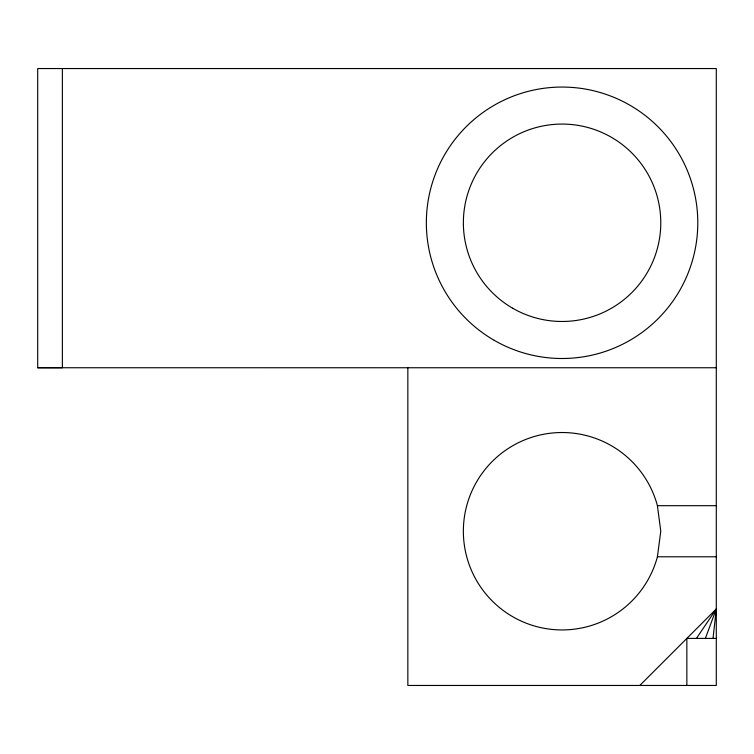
<?xml version="1.0" encoding="UTF-8"?>
<svg xmlns="http://www.w3.org/2000/svg" width="754" height="754" viewBox="0 0 754 754"><rect width="100%" height="100%" fill="white"/><g stroke="black" fill="none" stroke-linecap="round" stroke-linejoin="round"><path stroke-width="1.13" d="M713.03 638.402L716.3 608.959L639.807 685.461M657.413 556.782L660.777 531.231L657.413 505.68A98.708 98.708 0 0 0 505.453 450.374A98.708 98.708 0 0 0 505.453 612.088A98.708 98.708 0 0 0 657.413 556.782L716.3 556.782M705.367 638.402L716.3 608.959L696.442 638.402M407.848 367.754L407.848 685.461L716.3 685.461L716.3 68.548L37.7 68.548L37.7 367.745L716.3 367.754M37.7 367.745L62.375 367.754L62.375 68.548M657.413 505.68L716.3 505.68M716.3 638.402L686.856 638.402L686.856 685.461M512.72 308.254A98.708 98.708 0 0 0 660.777 222.779A98.708 98.708 0 0 0 512.72 137.294A98.708 98.708 0 0 0 512.72 308.254M494.209 340.318A135.72 135.72 0 0 0 697.789 222.779A135.72 135.72 0 0 0 494.209 105.24A135.72 135.72 0 0 0 494.209 340.318"/></g></svg>
